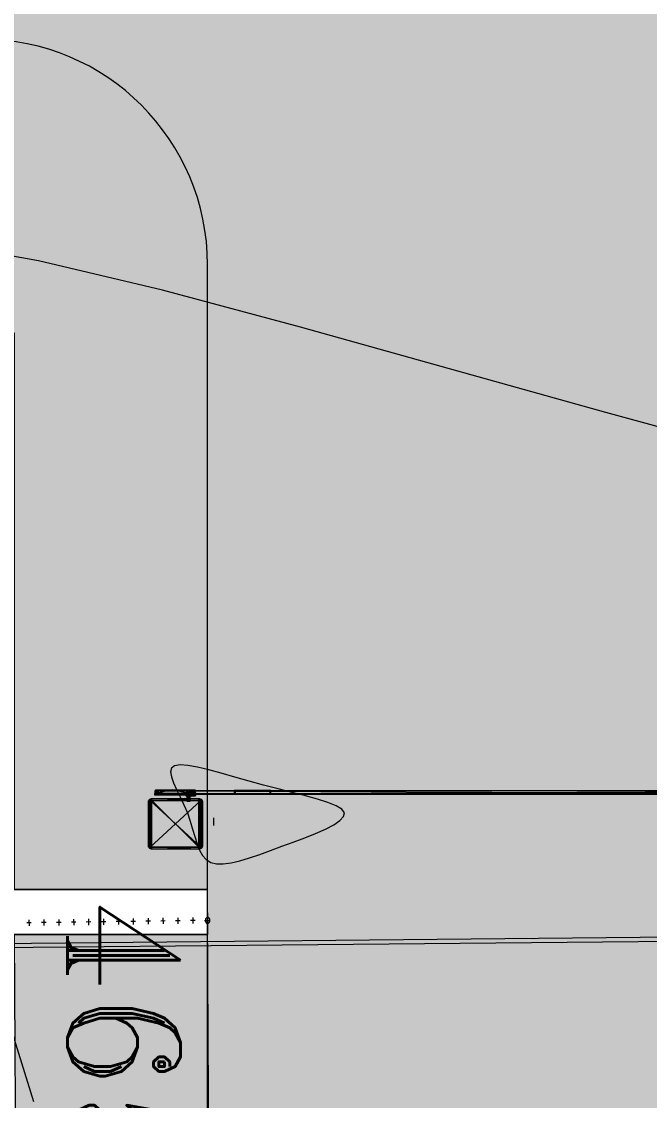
# Model space of a CAD drawing. Header units: millimetres. Extents: x 132836 to 1862386, y -330276 to -143438.
# Drawn here: x 414321 to 418491, y -272666 to -265493 of the extents above; entities that cross this region are included whole.
import ezdxf

# ---------------------------------------------------------------- set-up
doc = ezdxf.new("R2010")
doc.units = ezdxf.units.MM
doc.header["$MEASUREMENT"] = 0
doc.linetypes.add('Points tirets', pattern=[335.138881, 176.388884, -88.194442, 0, -70.555556])
doc.linetypes.add('Wipeout_Contour', pattern=[1000, 0, -1000])
for name, color, linetype in [('Divers - Dessin général', 7, 'Continuous'), ('Nouveau_0', 7, 'Continuous'), ('Nouveau_CN_01_00', 7, 'Continuous'), ('Nouveau_CN_02_00', 7, 'Continuous'), ('Nouveau_TopoAlt', 7, 'Continuous'), ('Nouveau_TopoJIS', 7, 'Continuous'), ('Sols_ Dalles', 7, 'Continuous'), ('TopoAlt', 7, 'Continuous')]:
    doc.layers.add(name, color=color, linetype=linetype)
doc.styles.add('STYLE_GENERE_5', font='romant.shx')

msp = doc.modelspace()

# ---------------------------------------------------------------- hatches: boundary and pattern name
at = {"linetype": 'Continuous', "lineweight": 0, "true_color": 0x6f6f6f}
h = msp.add_hatch(color=8, dxfattribs=at)
h.paths.add_polyline_path([(360547.961, -295062.571), (487920.34, -293826.868), (487920.34, -270902.734), (487462.568, -270902.734), (472913.119, -271040.575), (472913.119, -163437.635), (371855.719, -163437.635), (371855.719, -271040.575), (371882.482, -271040.57), (371882.665, -272000.514, -0.40942736), (367883.201, -275935.042), (360547.961, -275935.042)])
h.paths.add_polyline_path([(377135.103, -260639.953), (373845.103, -260639.953), (373845.103, -248364.953), (373845.103, -243089.974), (373845.103, -242189.974), (377135.103, -242189.974)], flags=0)
h.paths.add_polyline_path([(380202.952, -171995.57), (431505.799, -171995.57), (464309.564, -171995.57), (464309.564, -262465.571), (462925.553, -262565.571), (438593.575, -262550.571), (437925.553, -262550.571), (436549.587, -262550.571), (436549.587, -189810.571), (412055.061, -189810.571), (412055.061, -201780.57), (412055.061, -204495.57), (415454.069, -204495.57), (415454.069, -208495.57), (415454.069, -218295.57), (405655.061, -218295.57), (405655.061, -222495.57), (415474.561, -222495.57), (415474.561, -260810.571), (380202.952, -260810.571), (380202.952, -230015.57), (380202.952, -193810.571)], flags=0)
h.paths.add_polyline_path([(381436.562, -269433.913, -0.09031866), (381558.292, -268727.623, -0.20144873), (382612.158, -267592.74, -0.10421145), (383417.525, -267415.055), (384017.498, -267409.371, -0.10404461), (384824.873, -267571.244, -0.23825546), (385983.776, -268953.318, -0.05518862), (386036.355, -269390.334), (386038.45, -269611.438), (386050.565, -270890.267), (385792.102, -271892.761, -0.26794919), (384069.602, -272909.124), (383469.629, -272914.808, -0.19371746), (382078.771, -272370.185, -0.07056876), (381728.183, -271931.262, -0.1316525), (381450.772, -270933.845)], flags=0)
h.paths.add_polyline_path([(394027.271, -275599.002, -0.4157911), (392016.505, -273599.031), (392016.505, -273452.052), (392030.007, -267377.824, -0.3805567), (394016.505, -265609.826), (394094.233, -265609.826), (394094.233, -270609.826), (409094.233, -270609.826), (409094.233, -265609.826), (414055.71, -265609.826, -0.41421356), (415555.71, -267109.826), (415555.71, -273660.699, -0.34550161), (413836.804, -275433.432)], flags=0)
h.paths.add_polyline_path([(424209.612, -271504.083, -0.13447393), (423930.467, -270484.937), (423930.467, -268984.937, -0.41421356), (425930.467, -266984.937), (426530.467, -266984.937, -0.41421356), (428530.467, -268984.937), (428530.467, -270484.937, -0.12882035), (428273.55, -271465.581, -0.27093629), (426530.467, -272484.937), (425930.467, -272484.937, -0.26498)], flags=0)
h.paths.add_polyline_path([(436562.206, -273329.325), (436569.468, -267730.336, -0.09856151), (436800.237, -266943.721), (436817.2, -266951.545, -0.258849), (438654.998, -265605.827), (438652.661, -265587.294), (439337.088, -265587.294), (439337.088, -265687.294), (439337.088, -270687.294), (469237.088, -270687.294), (469237.088, -265687.294), (470907.523, -265687.294), (472885.813, -265687.294), (472885.813, -267687.294), (472885.813, -271062.255, 0.00134576), (472885.842, -271073.021), (472896.728, -273095.233, -0.41421356), (470907.523, -275105.97), (462184.053, -275105.97, -0.00518896), (462130.957, -275116.103), (454147.511, -275196.191), (438770.531, -275253.24, -0.38655333), (436572.608, -273475.385, -0.02518922)], flags=0)

# ---------------------------------------------------------------- linework, layer by layer
at = {"color": 9, "linetype": 'Continuous', "lineweight": 5}
msp.add_lwpolyline([(392016.505, -273452.052), (392016.505, -273599.031, 0.4157911), (394027.271, -275599.002), (413836.804, -275433.432, 0.34550161), (415555.71, -273660.699), (415555.71, -267109.826, 0.41421356), (414055.71, -265609.826), (409094.233, -265609.826), (409094.233, -270609.826), (394094.233, -270609.826), (394094.233, -265609.826), (394016.505, -265609.826, 0.3805567), (392030.007, -267377.824)], format="xyb", close=True, dxfattribs=at)
at = {"color": 7, "linetype": 'Continuous', "lineweight": 20, "flags": 128}
for points in [[(415207.381, -270630.21), (415212.889, -270606.21)], [(415207.381, -270630.21), (415207.381, -270606.21)], [(415207.381, -270606.21), (415212.889, -270606.21)], [(415211.005, -270601.41), (415321.297, -270601.41), (415431.589, -270601.41)], [(415431.589, -270625.41), (415321.297, -270601.41), (415211.005, -270625.41)], [(415211.005, -270601.41), (415211.005, -270625.41)], [(415212.889, -270606.21), (415250.713, -270606.21)], [(415212.889, -270606.21), (415250.713, -270630.21)], [(415212.889, -270630.21), (415212.889, -270606.21)], [(415212.889, -270606.21), (415733.349, -270606.21)], [(415212.889, -270606.21), (415212.889, -270630.21)], [(415740.301, -270608.61), (415213.837, -270608.61)], [(415213.837, -270608.61), (415740.301, -270610.603)], [(415213.837, -270608.61), (415213.837, -270627.81)], [(415250.713, -270606.21), (415250.713, -270630.21)], [(415431.589, -270601.41), (415452.397, -270601.41), (415473.193, -270601.41)], [(415431.589, -270601.41), (415471.309, -270606.21)], [(415433.485, -270606.21), (415431.589, -270601.41)], [(415431.589, -270601.41), (415431.589, -270625.41)], [(415431.589, -270625.41), (415433.485, -270606.21)], [(415433.485, -270606.21), (415471.309, -270606.21)], [(415433.485, -270606.21), (415433.485, -270630.21)], [(415452.397, -270601.41), (415471.309, -270606.21)], [(415471.309, -270606.21), (415473.193, -270601.41)], [(415471.309, -270606.21), (415473.193, -270625.41)], [(415471.309, -270630.21), (415471.309, -270606.21)], [(415473.193, -270625.41), (415473.193, -270601.41)], [(415977.046, -270606.21), (415733.349, -270606.21)], [(415733.349, -270606.21), (415943.499, -270606.21)], [(415733.349, -270606.21), (420283.152, -270606.21)], [(415733.349, -270627.746), (420283.152, -270606.21)], [(415733.349, -270608.494), (415977.046, -270609.648)], [(420284.097, -270608.61), (415740.301, -270608.61)], [(415740.301, -270610.603), (420284.097, -270627.81)], [(415765.305, -270608.61), (415971.809, -270608.61)], [(415522.381, -270679.878), (415522.561, -270682.614), (415522.561, -270971.406), (415522.381, -270974.142), (415521.769, -270977.226), (415520.749, -270980.202), (415519.369, -270983.022), (415517.617, -270985.638), (415515.541, -270988.002), (415513.189, -270990.078), (415510.573, -270991.818), (415507.753, -270993.21), (415504.777, -270994.218), (415501.693, -270994.83), (415498.945, -270995.01), (415186.165, -270995.01), (415183.417, -270994.83), (415180.333, -270994.218), (415177.357, -270993.21), (415174.549, -270991.818), (415171.933, -270990.078), (415169.569, -270988.002), (415167.493, -270985.638), (415165.753, -270983.022), (415164.361, -270980.202), (415163.353, -270977.226), (415162.741, -270974.142), (415162.561, -270971.406), (415162.561, -270682.614), (415162.741, -270679.878), (415163.353, -270676.794), (415164.361, -270673.818), (415165.753, -270670.998), (415167.493, -270668.382), (415169.569, -270666.018), (415171.933, -270663.954), (415174.549, -270662.202), (415177.357, -270660.81), (415180.333, -270659.802), (415183.417, -270659.19), (415186.165, -270659.01), (415498.945, -270659.01), (415501.693, -270659.19), (415504.777, -270659.802), (415507.753, -270660.81), (415510.573, -270662.202), (415513.189, -270663.954), (415515.541, -270666.018), (415517.617, -270668.382), (415519.369, -270670.998), (415520.749, -270673.818), (415521.769, -270676.794), (415522.381, -270679.878), (415522.561, -270971.406)], [(415162.561, -270971.406), (415162.741, -270679.878)], [(415162.741, -270974.142), (415163.353, -270676.794)], [(415162.741, -270974.142), (415162.741, -270679.878)], [(415163.353, -270977.226), (415164.361, -270673.818)], [(415163.353, -270977.226), (415163.353, -270676.794)], [(415164.361, -270980.202), (415165.753, -270670.998)], [(415164.361, -270980.202), (415164.361, -270673.818)], [(415167.493, -270985.638), (415165.753, -270670.998)], [(415165.753, -270983.022), (415165.753, -270670.998)], [(415167.493, -270985.638), (415169.569, -270666.018)], [(415167.493, -270985.638), (415167.493, -270668.382)], [(415171.933, -270990.078), (415169.569, -270666.018)], [(415169.569, -270988.002), (415169.569, -270666.018)], [(415174.549, -270991.818), (415171.933, -270663.954)], [(415171.933, -270990.078), (415171.933, -270663.954)], [(415174.549, -270662.202), (415174.561, -270683.01), (415174.561, -270971.01), (415174.657, -270972.582), (415174.969, -270974.118), (415175.473, -270975.606), (415176.169, -270977.01), (415177.033, -270978.318), (415178.077, -270979.494), (415179.253, -270980.526), (415180.561, -270981.402), (415181.965, -270982.098), (415183.453, -270982.602), (415184.989, -270982.914), (415186.561, -270983.01), (415498.561, -270983.01), (415500.121, -270982.914), (415501.669, -270982.602), (415503.145, -270982.098), (415504.561, -270981.402), (415505.857, -270980.526), (415507.045, -270979.494), (415508.077, -270978.318), (415508.953, -270977.01), (415509.649, -270975.606), (415510.153, -270974.118), (415510.453, -270972.582)], [(415174.657, -270681.45), (415174.549, -270662.202)], [(415510.561, -270671.01), (415174.561, -270983.01)], [(415174.561, -270671.01), (415174.561, -270983.01)], [(415510.561, -270671.01), (415174.561, -270671.01)], [(415174.561, -270671.01), (415174.561, -270983.01)], [(415510.561, -270671.01), (415174.561, -270671.01)], [(415510.561, -270671.01), (415174.561, -270671.01)], [(415510.561, -270983.01), (415174.561, -270671.01)], [(415174.561, -270983.01), (415174.561, -270671.01)], [(415509.649, -270678.414), (415508.953, -270677.01), (415508.077, -270675.702), (415507.045, -270674.526), (415505.857, -270673.494), (415504.561, -270672.618), (415503.145, -270671.922), (415501.669, -270671.418), (415500.121, -270671.118), (415498.561, -270671.01), (415186.561, -270671.01), (415184.989, -270671.118), (415183.453, -270671.418), (415181.965, -270671.922), (415180.561, -270672.618), (415179.253, -270673.494), (415178.077, -270674.526), (415177.033, -270675.702), (415176.169, -270677.01), (415175.473, -270678.414), (415174.969, -270679.902), (415174.657, -270681.45), (415174.561, -270683.01)], [(415174.561, -270971.01), (415174.561, -270683.01), (415174.657, -270681.45)], [(415174.657, -270681.45), (415177.357, -270660.81)], [(415174.657, -270972.582), (415174.969, -270679.902)], [(415174.657, -270972.582), (415174.657, -270681.45)], [(415174.969, -270679.902), (415177.357, -270660.81)], [(415174.969, -270974.118), (415175.473, -270678.414)], [(415174.969, -270974.118), (415174.969, -270679.902)], [(415175.473, -270678.414), (415177.357, -270660.81)], [(415175.473, -270975.606), (415176.169, -270677.01)], [(415175.473, -270975.606), (415175.473, -270678.414)], [(415176.169, -270677.01), (415177.357, -270660.81)], [(415176.169, -270977.01), (415177.033, -270675.702)], [(415176.169, -270977.01), (415176.169, -270677.01)], [(415177.033, -270675.702), (415177.357, -270660.81)], [(415177.033, -270978.318), (415178.077, -270674.526)], [(415177.033, -270978.318), (415177.033, -270675.702)], [(415178.077, -270674.526), (415177.357, -270660.81)], [(415178.077, -270674.526), (415180.333, -270659.802)], [(415178.077, -270979.494), (415179.253, -270673.494)], [(415178.077, -270979.494), (415178.077, -270674.526)], [(415179.253, -270673.494), (415180.333, -270659.802)], [(415179.253, -270980.526), (415180.561, -270672.618)], [(415179.253, -270980.526), (415179.253, -270673.494)], [(415180.561, -270672.618), (415180.333, -270659.802)], [(415180.561, -270672.618), (415183.417, -270659.19)], [(415180.561, -270981.402), (415181.965, -270671.922)], [(415180.561, -270981.402), (415180.561, -270672.618)], [(415181.965, -270671.922), (415183.417, -270659.19)], [(415181.965, -270982.098), (415183.453, -270671.418)], [(415181.965, -270982.098), (415181.965, -270671.922)], [(415183.453, -270671.418), (415183.417, -270659.19)], [(415183.453, -270671.418), (415186.165, -270659.01)], [(415183.453, -270982.602), (415184.989, -270671.118)], [(415183.453, -270982.602), (415183.453, -270671.418)], [(415184.989, -270671.118), (415186.165, -270659.01)], [(415184.989, -270982.914), (415186.561, -270671.01)], [(415184.989, -270982.914), (415184.989, -270671.118)], [(415186.561, -270671.01), (415186.165, -270659.01)], [(415186.561, -270671.01), (415498.945, -270659.01)], [(415498.561, -270983.01), (415186.561, -270671.01)], [(415186.561, -270983.01), (415186.561, -270671.01)], [(415203.433, -270625.41), (415203.433, -270630.21), (415203.433, -270635.01)], [(415203.433, -270630.21), (415424.029, -270625.41)], [(415424.029, -270625.41), (415203.433, -270625.41)], [(415424.029, -270630.21), (415203.433, -270630.21)], [(415203.433, -270635.01), (415424.029, -270630.21)], [(415203.433, -270635.01), (415424.029, -270635.01)], [(415207.381, -270630.21), (415212.889, -270630.21)], [(415212.889, -270630.21), (415733.349, -270627.746)], [(415250.713, -270630.21), (415212.889, -270630.21)], [(415212.889, -270630.21), (415733.349, -270630.21)], [(415740.301, -270627.81), (415213.837, -270627.81)], [(415444.561, -270618.21), (415414.561, -270618.21)], [(415414.561, -270642.21), (415444.561, -270618.21)], [(415414.561, -270642.21), (415414.561, -270618.21)], [(415444.561, -270642.21), (415414.561, -270642.21)], [(415419.937, -270630.21), (415419.925, -270630.33)], [(415439.125, -270630.294), (415438.825, -270632.766), (415437.901, -270635.082), (415436.401, -270637.074), (415434.421, -270638.61), (415432.129, -270639.594), (415429.645, -270639.954), (415427.161, -270639.666), (415424.833, -270638.742), (415422.817, -270637.242), (415421.269, -270635.286), (415420.285, -270633.006), (415419.925, -270630.534)], [(415419.925, -270678.21), (415419.925, -270654.21), (415419.925, -270651.09), (415419.925, -270648.03), (415419.925, -270645.078), (415419.925, -270642.27), (415419.925, -270639.678), (415419.925, -270637.326), (415419.925, -270635.262), (415419.925, -270633.534), (415419.925, -270632.154), (415419.925, -270631.146), (415419.925, -270630.534), (415419.925, -270630.33)], [(415419.925, -270630.33), (415420.285, -270632.814)], [(415419.925, -270630.534), (415420.285, -270632.814)], [(415439.125, -270630.906), (415438.825, -270633.318), (415437.901, -270635.574), (415436.401, -270637.518), (415434.421, -270639.018), (415432.129, -270639.978), (415429.645, -270640.326), (415427.161, -270640.038), (415424.833, -270639.138), (415422.817, -270637.686), (415421.269, -270635.778), (415420.285, -270633.546), (415419.925, -270631.146)], [(415419.925, -270631.146), (415420.285, -270633.006), (415421.269, -270635.118)], [(415439.125, -270631.926), (415438.825, -270634.23), (415437.901, -270636.378), (415436.401, -270638.238), (415434.421, -270639.678), (415432.129, -270640.59), (415429.645, -270640.926), (415427.161, -270640.65), (415424.833, -270639.786), (415422.817, -270638.406), (415421.269, -270636.582), (415420.285, -270634.446), (415419.925, -270632.154)], [(415419.925, -270632.154), (415420.285, -270633.546), (415421.269, -270635.286), (415422.817, -270637.086)], [(415420.285, -270632.814), (415420.285, -270633.006), (415420.285, -270633.546), (415420.285, -270634.446), (415420.285, -270635.682), (415420.285, -270637.242), (415420.285, -270639.09), (415420.285, -270641.19), (415420.285, -270643.518), (415420.285, -270646.026), (415420.285, -270648.678), (415420.285, -270651.414), (415420.285, -270654.294), (415419.925, -270678.21)], [(415439.125, -270633.318), (415438.825, -270635.478), (415437.901, -270637.494), (415436.401, -270639.246), (415434.421, -270640.59), (415432.129, -270641.442), (415429.645, -270641.754), (415427.161, -270641.502), (415424.833, -270640.698), (415422.817, -270639.39), (415421.269, -270637.686), (415420.285, -270635.682), (415419.925, -270633.534)], [(415419.925, -270633.534), (415420.285, -270634.446), (415421.269, -270635.778), (415422.817, -270637.242)], [(415439.125, -270635.07), (415438.825, -270637.05), (415437.901, -270638.898), (415436.401, -270640.494), (415434.421, -270641.73), (415432.129, -270642.522), (415429.645, -270642.798), (415427.161, -270642.57), (415424.833, -270641.826), (415422.817, -270640.638), (415421.269, -270639.066), (415420.285, -270637.242), (415419.925, -270635.262)], [(415419.925, -270635.262), (415420.285, -270635.682), (415421.269, -270636.582), (415422.817, -270637.686)], [(415439.125, -270637.158), (415438.825, -270638.922), (415437.901, -270640.566), (415436.401, -270641.994), (415434.421, -270643.086), (415432.129, -270643.794), (415429.645, -270644.046), (415427.161, -270643.83), (415424.833, -270643.17), (415422.817, -270642.114), (415421.269, -270640.722), (415420.285, -270639.09), (415419.925, -270637.326)], [(415419.925, -270637.326), (415420.285, -270637.242), (415421.269, -270637.686), (415422.817, -270638.406)], [(415436.401, -270638.238), (415434.421, -270640.59), (415432.129, -270642.522), (415429.645, -270644.046), (415427.161, -270645.282), (415424.833, -270646.41), (415422.817, -270647.658), (415421.269, -270649.266), (415420.285, -270651.414), (415419.925, -270654.21)], [(415419.925, -270639.678), (415420.285, -270639.09), (415421.269, -270639.066), (415422.817, -270639.39)], [(415439.125, -270639.522), (415438.825, -270641.046), (415437.901, -270642.462), (415436.401, -270643.686), (415434.421, -270644.634), (415432.129, -270645.234), (415429.645, -270645.462), (415427.161, -270645.282), (415424.833, -270644.706), (415422.817, -270643.794), (415421.269, -270642.594), (415420.285, -270641.19), (415419.925, -270639.678)], [(415419.925, -270642.27), (415420.285, -270641.19), (415421.269, -270640.722), (415422.817, -270640.638)], [(415419.925, -270645.078), (415420.285, -270643.518), (415421.269, -270642.594), (415422.817, -270642.114)], [(415439.125, -270642.15), (415438.825, -270643.398), (415437.901, -270644.562), (415436.401, -270645.57), (415434.421, -270646.35), (415432.129, -270646.842), (415429.645, -270647.022), (415427.161, -270646.878), (415424.833, -270646.41), (415422.817, -270645.654), (415421.269, -270644.67), (415420.285, -270643.518), (415419.925, -270642.27)], [(415419.925, -270648.03), (415420.285, -270646.026), (415421.269, -270644.67), (415422.817, -270643.794), (415424.833, -270643.17)], [(415419.925, -270651.09), (415420.285, -270648.678), (415421.269, -270646.914), (415422.817, -270645.654), (415424.833, -270644.706), (415427.161, -270643.83)], [(415439.125, -270644.982), (415438.825, -270645.93), (415437.901, -270646.83), (415436.401, -270647.598), (415434.421, -270648.186), (415432.129, -270648.57), (415429.645, -270648.702), (415427.161, -270648.594), (415424.833, -270648.234), (415422.817, -270647.658), (415421.269, -270646.914), (415420.285, -270646.026), (415419.925, -270645.078)], [(415439.125, -270647.97), (415438.825, -270648.618), (415437.901, -270649.218), (415436.401, -270649.734), (415434.421, -270650.142), (415432.129, -270650.394), (415429.645, -270650.49), (415427.161, -270650.418), (415424.833, -270650.166), (415422.817, -270649.782), (415421.269, -270649.266), (415420.285, -270648.678), (415419.925, -270648.03)], [(415439.125, -270651.066), (415438.825, -270651.39), (415437.901, -270651.69), (415436.401, -270651.954), (415434.421, -270652.158), (415432.129, -270652.29), (415429.645, -270652.338), (415427.161, -270652.29), (415424.833, -270652.17), (415422.817, -270651.978), (415421.269, -270651.726), (415420.285, -270651.414), (415419.925, -270651.09)], [(415439.125, -270654.21), (415438.825, -270654.294), (415437.901, -270654.366), (415436.401, -270654.426), (415434.421, -270654.486), (415432.129, -270654.51), (415429.645, -270654.522), (415427.161, -270654.51), (415424.833, -270654.486), (415422.817, -270654.438), (415421.269, -270654.366), (415420.285, -270654.294), (415419.925, -270654.21)], [(415439.125, -270678.21), (415438.825, -270678.21), (415437.901, -270678.21), (415436.401, -270678.21), (415434.421, -270678.21), (415432.129, -270678.21), (415429.645, -270678.21), (415427.161, -270678.21), (415424.833, -270678.21), (415422.817, -270678.21), (415421.269, -270678.21), (415420.285, -270678.21), (415419.925, -270678.21)], [(415439.125, -270678.21), (415438.825, -270678.21), (415437.901, -270678.21), (415436.401, -270678.21), (415434.421, -270678.21), (415432.129, -270678.21), (415429.645, -270678.21), (415427.161, -270678.21), (415424.833, -270678.21), (415422.817, -270678.21), (415421.269, -270678.21), (415420.285, -270678.21), (415419.925, -270678.21)], [(415419.937, -270630.413), (415420.213, -270628.062), (415421.149, -270625.758), (415422.649, -270623.754), (415424.617, -270622.218), (415426.921, -270621.234), (415429.393, -270620.874), (415431.889, -270621.174), (415434.217, -270622.098), (415436.221, -270623.586), (415437.769, -270625.542), (415438.765, -270627.834), (415439.112, -270630.202)], [(415422.649, -270625.83), (415421.149, -270626.49), (415420.213, -270628.062), (415419.937, -270630.21)], [(415422.649, -270627.606), (415421.149, -270627.69), (415420.213, -270628.734), (415419.937, -270630.413)], [(415420.213, -270627.846), (415419.937, -270630.21)], [(415419.937, -270630.21), (415419.937, -270630.413)], [(415419.937, -270630.21), (415420.285, -270632.814)], [(415419.977, -270630.691), (415420.213, -270628.734), (415421.149, -270626.49), (415422.649, -270624.546), (415424.617, -270623.046), (415426.921, -270622.086), (415429.393, -270621.738), (415431.889, -270622.026), (415434.217, -270622.926), (415436.221, -270624.378), (415437.769, -270626.286), (415438.765, -270628.506), (415439.07, -270630.542)], [(415419.992, -270630.792), (415420.213, -270629.85), (415421.149, -270629.358), (415422.649, -270629.838), (415424.617, -270631.398), (415426.921, -270633.966), (415429.393, -270637.398), (415430.776, -270639.646)], [(415420.046, -270631.168), (415420.213, -270629.85), (415421.149, -270627.69), (415422.649, -270625.83), (415424.617, -270624.402), (415426.921, -270623.478), (415429.393, -270623.154), (415431.889, -270623.418), (415434.217, -270624.282), (415436.221, -270625.674), (415437.769, -270627.498), (415438.765, -270629.634), (415439, -270631.128)], [(415420.112, -270631.617), (415420.213, -270631.374), (415421.149, -270631.434), (415422.649, -270632.49), (415424.617, -270634.566), (415426.921, -270637.578), (415428.277, -270639.645)], [(415420.147, -270631.863), (415420.213, -270631.374), (415421.149, -270629.358), (415422.649, -270627.606), (415424.617, -270626.262), (415426.921, -270625.41), (415429.393, -270625.098), (415431.889, -270625.35), (415434.217, -270626.154), (415436.221, -270627.462), (415437.769, -270629.166), (415438.765, -270631.17), (415438.898, -270631.966)], [(415422.649, -270624.546), (415421.149, -270625.758), (415420.213, -270627.846)], [(415421.149, -270625.518), (415420.213, -270627.846)], [(415420.213, -270627.846), (415420.213, -270628.062), (415420.213, -270628.734), (415420.213, -270629.85), (415420.213, -270631.374), (415420.213, -270632.317)], [(415420.213, -270627.846), (415420.285, -270632.814)], [(415421.149, -270625.518), (415420.285, -270632.814)], [(415420.285, -270632.814), (415421.269, -270635.118)], [(415421.269, -270635.118), (415421.269, -270635.286), (415421.269, -270635.778), (415421.269, -270636.582), (415421.269, -270637.686), (415421.269, -270639.066), (415421.269, -270640.722), (415421.269, -270642.594), (415421.269, -270644.67), (415421.269, -270646.914), (415421.269, -270649.266), (415421.269, -270651.726), (415421.269, -270654.366), (415420.285, -270678.21)], [(415436.401, -270639.246), (415434.421, -270641.73), (415432.129, -270643.794), (415429.645, -270645.462), (415427.161, -270646.878), (415424.833, -270648.234), (415422.817, -270649.782), (415421.269, -270651.726), (415420.285, -270654.294)], [(415420.285, -270654.294), (415420.285, -270678.21)], [(415420.363, -270632.996), (415421.149, -270631.434), (415422.649, -270629.838), (415424.617, -270628.614), (415426.921, -270627.822), (415429.393, -270627.534), (415431.889, -270627.774), (415434.217, -270628.518), (415436.221, -270629.706), (415437.769, -270631.266), (415438.679, -270632.943)], [(415420.6, -270633.552), (415421.149, -270633.918), (415422.649, -270635.514), (415424.617, -270638.082), (415425.005, -270638.654)], [(415420.925, -270634.312), (415421.149, -270633.918), (415422.649, -270632.49), (415424.617, -270631.398), (415426.921, -270630.69), (415429.393, -270630.438), (415431.889, -270630.642), (415434.217, -270631.302), (415436.221, -270632.37), (415437.769, -270633.762), (415438.123, -270634.342)], [(415422.649, -270623.514), (415421.149, -270625.518)], [(415422.649, -270623.754), (415421.149, -270625.518)], [(415421.149, -270625.518), (415421.149, -270625.758), (415421.149, -270626.49), (415421.149, -270627.69), (415421.149, -270629.358), (415421.149, -270631.434), (415421.149, -270633.918), (415421.149, -270634.837)], [(415421.149, -270625.518), (415421.269, -270635.118)], [(415422.649, -270623.514), (415421.269, -270635.118)], [(415421.269, -270635.118), (415422.817, -270637.086)], [(415421.269, -270654.366), (415422.817, -270651.978), (415424.833, -270650.166), (415427.161, -270648.594), (415429.645, -270647.022), (415432.129, -270645.234), (415434.421, -270643.086)], [(415421.269, -270654.366), (415421.269, -270678.21)], [(415421.269, -270678.21), (415422.817, -270654.438)], [(415421.998, -270636.045), (415422.649, -270635.514), (415424.617, -270634.566), (415426.921, -270633.966), (415429.393, -270633.75), (415431.889, -270633.93), (415434.217, -270634.494), (415436.221, -270635.406), (415437.045, -270636.045)], [(415422.649, -270625.83), (415424.617, -270623.046), (415426.921, -270621.234), (415429.393, -270620.61)], [(415422.649, -270627.606), (415424.617, -270624.402), (415426.921, -270622.086), (415429.393, -270620.874)], [(415422.649, -270624.546), (415424.617, -270622.218), (415426.921, -270620.97)], [(415422.649, -270629.838), (415424.617, -270626.262), (415426.921, -270623.478), (415429.393, -270621.738)], [(415422.649, -270623.754), (415424.617, -270621.954)], [(415422.649, -270623.514), (415424.617, -270621.954)], [(415422.649, -270623.514), (415422.649, -270623.754), (415422.649, -270624.546), (415422.649, -270625.83), (415422.649, -270627.606), (415422.649, -270629.838), (415422.649, -270632.49), (415422.649, -270635.514), (415422.649, -270636.872)], [(415422.649, -270623.514), (415422.817, -270637.086)], [(415424.617, -270621.954), (415422.817, -270637.086)], [(415429.645, -270640.926), (415427.161, -270640.038), (415424.833, -270638.742), (415422.817, -270637.086)], [(415422.817, -270637.086), (415422.817, -270637.242), (415422.817, -270637.686), (415422.817, -270638.406), (415422.817, -270639.39), (415422.817, -270640.638), (415422.817, -270642.114), (415422.817, -270643.794), (415422.817, -270645.654), (415422.817, -270647.658), (415422.817, -270649.782), (415422.817, -270651.978), (415422.817, -270654.438), (415422.817, -270678.21)], [(415424.833, -270638.586), (415422.817, -270637.086)], [(415429.645, -270641.754), (415427.161, -270640.65), (415424.833, -270639.138), (415422.817, -270637.242)], [(415429.645, -270642.798), (415427.161, -270641.502), (415424.833, -270639.786), (415422.817, -270637.686)], [(415429.645, -270644.046), (415427.161, -270642.57), (415424.833, -270640.698), (415422.817, -270638.406)], [(415427.161, -270643.83), (415424.833, -270641.826), (415422.817, -270639.39)], [(415424.833, -270643.17), (415422.817, -270640.638)], [(415422.817, -270654.438), (415424.833, -270652.17), (415427.161, -270650.418), (415429.645, -270648.702), (415432.129, -270646.842), (415434.421, -270644.634)], [(415422.817, -270678.21), (415424.833, -270654.486)], [(415424.029, -270625.41), (415433.485, -270630.21)], [(415431.589, -270625.41), (415424.029, -270625.41)], [(415424.029, -270625.41), (415424.029, -270630.21), (415424.029, -270635.01)], [(415424.029, -270630.21), (415433.485, -270630.21), (415471.309, -270630.21), (415480.753, -270630.21)], [(415424.029, -270630.21), (415480.753, -270635.01)], [(415424.029, -270635.01), (415480.753, -270635.01)], [(415424.314, -270638.2), (415424.617, -270638.082), (415426.921, -270637.578), (415429.393, -270637.398), (415431.889, -270637.554), (415434.217, -270638.01), (415434.746, -270638.21)], [(415424.617, -270621.954), (415424.617, -270622.218), (415424.617, -270623.046), (415424.617, -270624.402), (415424.617, -270626.262), (415424.617, -270628.614), (415424.617, -270631.398), (415424.617, -270634.566), (415424.617, -270638.082), (415424.617, -270638.425)], [(415424.617, -270621.954), (415424.833, -270638.586)], [(415424.617, -270628.614), (415426.921, -270625.41), (415429.393, -270623.154)], [(415424.617, -270631.398), (415426.921, -270627.822), (415429.393, -270625.098)], [(415426.921, -270620.97), (415424.833, -270638.586)], [(415429.645, -270640.326), (415427.161, -270639.666), (415424.833, -270638.586)], [(415424.833, -270638.586), (415424.833, -270638.742), (415424.833, -270639.138), (415424.833, -270639.786), (415424.833, -270640.698), (415424.833, -270641.826), (415424.833, -270643.17), (415424.833, -270644.706), (415424.833, -270646.41), (415424.833, -270648.234), (415424.833, -270650.166), (415424.833, -270652.17), (415424.833, -270654.486), (415424.833, -270678.21)], [(415427.161, -270639.51), (415424.833, -270638.586)], [(415424.833, -270654.486), (415427.161, -270652.29), (415429.645, -270650.49), (415432.129, -270648.57), (415434.421, -270646.35), (415436.401, -270643.686)], [(415424.833, -270678.21), (415427.161, -270654.51)], [(415426.921, -270620.97), (415426.921, -270621.234), (415426.921, -270622.086), (415426.921, -270623.478), (415426.921, -270625.41), (415426.921, -270627.822), (415426.921, -270630.69), (415426.921, -270633.966), (415426.921, -270637.578), (415426.921, -270639.415)], [(415426.921, -270620.97), (415427.161, -270639.51)], [(415426.921, -270630.69), (415429.393, -270627.534)], [(415426.921, -270630.69), (415429.393, -270633.75), (415431.889, -270637.554), (415432.774, -270639.173)], [(415429.393, -270620.61), (415427.161, -270639.51)], [(415429.645, -270639.954), (415427.161, -270639.51)], [(415427.161, -270678.21), (415427.161, -270654.51), (415427.161, -270652.29), (415427.161, -270650.418), (415427.161, -270648.594), (415427.161, -270646.878), (415427.161, -270645.282), (415427.161, -270643.83), (415427.161, -270642.57), (415427.161, -270641.502), (415427.161, -270640.65), (415427.161, -270640.038), (415427.161, -270639.666), (415427.161, -270639.51)], [(415429.645, -270639.81), (415427.161, -270639.51)], [(415427.161, -270654.51), (415429.645, -270652.338), (415432.129, -270650.394), (415434.421, -270648.186), (415436.401, -270645.57)], [(415427.161, -270678.21), (415429.645, -270654.522)], [(415429.393, -270620.61), (415431.889, -270620.91), (415431.889, -270621.174), (415431.889, -270622.026), (415431.889, -270623.418), (415431.889, -270625.35), (415431.889, -270627.774), (415431.889, -270630.642), (415431.889, -270633.93), (415431.889, -270637.554), (415431.889, -270639.485)], [(415429.393, -270620.61), (415431.889, -270621.174), (415434.217, -270622.926), (415436.221, -270625.674)], [(415429.393, -270620.61), (415429.393, -270620.874), (415429.393, -270621.738), (415429.393, -270623.154), (415429.393, -270625.098), (415429.393, -270627.534), (415429.393, -270630.438), (415429.393, -270633.75), (415429.393, -270637.398), (415429.393, -270639.779)], [(415429.393, -270620.61), (415429.645, -270639.81)], [(415429.393, -270620.874), (415431.889, -270622.026), (415434.217, -270624.282), (415436.221, -270627.462)], [(415429.393, -270621.738), (415431.889, -270623.418), (415434.217, -270626.154), (415436.221, -270629.706)], [(415429.393, -270623.154), (415431.889, -270625.35), (415434.217, -270628.518), (415436.221, -270632.37)], [(415429.393, -270625.098), (415431.889, -270627.774), (415434.217, -270631.302), (415436.221, -270635.406)], [(415429.393, -270627.534), (415431.889, -270630.642), (415434.217, -270634.494), (415435.633, -270637.511)], [(415429.393, -270630.438), (415431.889, -270633.93), (415434.217, -270638.01), (415434.424, -270638.463)], [(415429.525, -270651.078), (415429.525, -270654.21)], [(415431.889, -270620.91), (415429.645, -270639.81)], [(415436.401, -270636.906), (415434.421, -270638.61), (415432.129, -270639.978), (415429.645, -270640.926)], [(415436.401, -270637.074), (415434.421, -270639.018), (415432.129, -270640.59), (415429.645, -270641.754)], [(415436.401, -270637.518), (415434.421, -270639.678), (415432.129, -270641.442), (415429.645, -270642.798)], [(415434.421, -270638.466), (415432.129, -270639.594), (415429.645, -270640.326)], [(415429.645, -270678.21), (415429.645, -270654.522), (415429.645, -270652.338), (415429.645, -270650.49), (415429.645, -270648.702), (415429.645, -270647.022), (415429.645, -270645.462), (415429.645, -270644.046), (415429.645, -270642.798), (415429.645, -270641.754), (415429.645, -270640.926), (415429.645, -270640.326), (415429.645, -270639.954), (415429.645, -270639.81), (415432.129, -270639.45)], [(415432.129, -270639.45), (415429.645, -270639.954)], [(415432.129, -270639.45), (415429.645, -270639.81)], [(415429.645, -270654.522), (415432.129, -270652.29), (415434.421, -270650.142), (415436.401, -270647.598)], [(415429.645, -270678.21), (415432.129, -270654.51)], [(415431.589, -270625.41), (415433.485, -270630.21)], [(415431.889, -270620.91), (415434.217, -270622.098), (415436.221, -270624.378)], [(415431.889, -270620.91), (415434.217, -270621.834)], [(415431.889, -270620.91), (415432.129, -270639.45)], [(415434.217, -270621.834), (415432.129, -270639.45)], [(415432.129, -270678.21), (415432.129, -270654.51), (415432.129, -270652.29), (415432.129, -270650.394), (415432.129, -270648.57), (415432.129, -270646.842), (415432.129, -270645.234), (415432.129, -270643.794), (415432.129, -270642.522), (415432.129, -270641.442), (415432.129, -270640.59), (415432.129, -270639.978), (415432.129, -270639.594), (415432.129, -270639.45), (415434.421, -270638.466)], [(415434.421, -270638.466), (415432.129, -270639.45)], [(415432.129, -270654.51), (415434.421, -270652.158), (415436.401, -270649.734)], [(415432.129, -270678.21), (415434.421, -270654.486)], [(415433.485, -270626.095), (415471.309, -270630.21)], [(415434.217, -270638.553), (415434.217, -270638.01), (415434.217, -270634.494), (415434.217, -270631.302), (415434.217, -270628.518), (415434.217, -270626.154), (415434.217, -270624.282), (415434.217, -270622.926), (415434.217, -270622.098), (415434.217, -270621.834)], [(415434.217, -270621.834), (415436.221, -270623.586)], [(415434.217, -270621.834), (415434.421, -270638.466)], [(415436.221, -270623.334), (415434.421, -270638.466)], [(415434.421, -270678.21), (415434.421, -270654.486), (415434.421, -270652.158), (415434.421, -270650.142), (415434.421, -270648.186), (415434.421, -270646.35), (415434.421, -270644.634), (415434.421, -270643.086), (415434.421, -270641.73), (415434.421, -270640.59), (415434.421, -270639.678), (415434.421, -270639.018), (415434.421, -270638.61), (415434.421, -270638.466)], [(415434.421, -270641.73), (415436.401, -270641.994), (415437.901, -270642.462), (415438.825, -270643.398), (415439.125, -270644.982)], [(415434.421, -270643.086), (415436.401, -270643.686), (415437.901, -270644.562), (415438.825, -270645.93), (415439.125, -270647.97)], [(415434.421, -270654.486), (415436.401, -270651.954)], [(415434.421, -270678.21), (415436.401, -270654.426)], [(415436.221, -270637.048), (415436.221, -270635.406), (415436.221, -270632.37), (415436.221, -270629.706), (415436.221, -270627.462), (415436.221, -270625.674), (415436.221, -270624.378), (415436.221, -270623.586), (415436.221, -270623.334)], [(415436.221, -270623.334), (415437.769, -270625.302)], [(415436.221, -270623.334), (415436.401, -270636.906)], [(415437.769, -270625.302), (415436.221, -270623.586)], [(415438.765, -270627.606), (415437.769, -270625.542), (415436.221, -270624.378)], [(415439.125, -270630.09), (415438.765, -270627.834), (415437.769, -270626.286), (415436.221, -270625.674)], [(415439.11, -270630.217), (415438.765, -270628.506), (415437.769, -270627.498), (415436.221, -270627.462)], [(415439.056, -270630.662), (415438.765, -270629.634), (415437.769, -270629.166), (415436.221, -270629.706)], [(415438.948, -270631.554), (415438.765, -270631.17), (415437.769, -270631.266), (415436.221, -270632.37)], [(415438.562, -270633.236), (415437.769, -270633.762), (415436.221, -270635.406)], [(415437.769, -270625.302), (415436.401, -270636.906)], [(415436.401, -270636.906), (415437.901, -270635.082), (415438.825, -270633.318), (415439.125, -270631.926)], [(415436.401, -270637.074), (415437.901, -270635.574), (415438.825, -270634.23), (415439.125, -270633.318)], [(415437.901, -270634.902), (415436.401, -270636.906)], [(415436.401, -270637.518), (415437.901, -270636.378), (415438.825, -270635.478), (415439.125, -270635.07)], [(415436.401, -270678.21), (415436.401, -270654.426), (415436.401, -270651.954), (415436.401, -270649.734), (415436.401, -270647.598), (415436.401, -270645.57), (415436.401, -270643.686), (415436.401, -270641.994), (415436.401, -270640.494), (415436.401, -270639.246), (415436.401, -270638.238), (415436.401, -270637.518), (415436.401, -270637.074), (415436.401, -270636.906)], [(415436.401, -270638.238), (415437.901, -270637.494), (415438.825, -270637.05), (415439.125, -270637.158)], [(415436.401, -270639.246), (415437.901, -270638.898), (415438.825, -270638.922), (415439.125, -270639.522)], [(415436.401, -270640.494), (415437.901, -270640.566), (415438.825, -270641.046), (415439.125, -270642.15)], [(415436.401, -270645.57), (415437.901, -270646.83), (415438.825, -270648.618), (415439.125, -270651.066)], [(415436.401, -270647.598), (415437.901, -270649.218), (415438.825, -270651.39), (415439.125, -270654.21)], [(415436.401, -270649.734), (415437.901, -270651.69), (415438.825, -270654.294)], [(415436.401, -270651.954), (415437.901, -270654.366)], [(415436.401, -270654.426), (415437.901, -270678.21)], [(415437.769, -270635.078), (415437.769, -270633.762), (415437.769, -270631.266), (415437.769, -270629.166), (415437.769, -270627.498), (415437.769, -270626.286), (415437.769, -270625.542), (415437.769, -270625.302)], [(415437.769, -270625.302), (415438.765, -270627.606)], [(415437.769, -270625.302), (415437.901, -270634.902)], [(415438.765, -270627.606), (415437.901, -270634.902)], [(415437.901, -270634.902), (415438.825, -270632.766), (415439.125, -270630.906)], [(415438.825, -270632.574), (415437.901, -270634.902)], [(415438.825, -270678.21), (415437.901, -270654.366), (415437.901, -270651.69), (415437.901, -270649.218), (415437.901, -270646.83), (415437.901, -270644.562), (415437.901, -270642.462), (415437.901, -270640.566), (415437.901, -270638.898), (415437.901, -270637.494), (415437.901, -270636.378), (415437.901, -270635.574), (415437.901, -270635.082), (415437.901, -270634.902)], [(415437.901, -270678.21), (415437.901, -270654.366)], [(415438.765, -270632.725), (415438.765, -270631.17), (415438.765, -270629.634), (415438.765, -270628.506), (415438.765, -270627.834), (415438.765, -270627.606)], [(415438.765, -270627.606), (415438.825, -270632.574)], [(415438.765, -270627.606), (415439.125, -270630.09)], [(415439.125, -270630.09), (415438.825, -270632.574)], [(415438.825, -270632.574), (415439.125, -270630.294)], [(415439.125, -270678.21), (415438.825, -270654.294), (415438.825, -270651.39), (415438.825, -270648.618), (415438.825, -270645.93), (415438.825, -270643.398), (415438.825, -270641.046), (415438.825, -270638.922), (415438.825, -270637.05), (415438.825, -270635.478), (415438.825, -270634.23), (415438.825, -270633.318), (415438.825, -270632.766), (415438.825, -270632.574)], [(415438.825, -270678.21), (415438.825, -270654.294)], [(415439.125, -270678.21), (415439.125, -270654.21), (415439.125, -270651.066), (415439.125, -270647.97), (415439.125, -270644.982), (415439.125, -270642.15), (415439.125, -270639.522), (415439.125, -270637.158), (415439.125, -270635.07), (415439.125, -270633.318), (415439.125, -270631.926), (415439.125, -270630.906), (415439.125, -270630.294), (415439.125, -270630.09)], [(415465.477, -270618.21), (415444.561, -270618.21)], [(415465.477, -270618.21), (415444.561, -270618.21)], [(415444.561, -270618.21), (415465.477, -270642.21)], [(415444.561, -270642.21), (415444.561, -270618.21)], [(415444.561, -270642.21), (415474.561, -270618.21)], [(415444.561, -270618.21), (415474.561, -270618.21)], [(415444.561, -270642.21), (415444.561, -270618.21)], [(415465.477, -270642.21), (415444.561, -270642.21)], [(415474.561, -270642.21), (415444.561, -270642.21)], [(415465.477, -270642.21), (415465.477, -270618.21)], [(415471.309, -270630.21), (415473.193, -270625.41)], [(415471.309, -270630.21), (415480.753, -270635.01)], [(415480.753, -270625.41), (415473.193, -270625.41)], [(415473.193, -270625.41), (415480.753, -270630.21)], [(415474.561, -270618.21), (415474.561, -270642.21)], [(415480.753, -270635.01), (415480.753, -270630.21), (415480.753, -270625.41)], [(415498.561, -270671.01), (415498.945, -270659.01)], [(415498.561, -270983.01), (415498.561, -270671.01)], [(415498.561, -270983.01), (415500.121, -270671.118)], [(415500.121, -270671.118), (415498.945, -270659.01)], [(415500.121, -270671.118), (415501.693, -270659.19)], [(415500.121, -270982.914), (415500.121, -270671.118)], [(415500.121, -270982.914), (415501.669, -270671.418)], [(415501.669, -270671.418), (415501.693, -270659.19)], [(415501.669, -270982.602), (415501.669, -270671.418)], [(415501.669, -270982.602), (415503.145, -270671.922)], [(415503.145, -270671.922), (415501.693, -270659.19)], [(415503.145, -270671.922), (415504.777, -270659.802)], [(415503.145, -270982.098), (415503.145, -270671.922)], [(415503.145, -270982.098), (415504.561, -270672.618)], [(415504.561, -270672.618), (415504.777, -270659.802)], [(415504.561, -270981.402), (415504.561, -270672.618)], [(415504.561, -270981.402), (415505.857, -270673.494)], [(415505.857, -270673.494), (415504.777, -270659.802)], [(415505.857, -270673.494), (415507.753, -270660.81)], [(415505.857, -270980.526), (415505.857, -270673.494)], [(415505.857, -270980.526), (415507.045, -270674.526)], [(415507.045, -270674.526), (415507.753, -270660.81)], [(415507.045, -270979.494), (415507.045, -270674.526)], [(415507.045, -270979.494), (415508.077, -270675.702)], [(415508.077, -270675.702), (415507.753, -270660.81)], [(415508.077, -270675.702), (415510.573, -270662.202)], [(415508.077, -270978.318), (415508.077, -270675.702)], [(415508.077, -270978.318), (415508.953, -270677.01)], [(415508.953, -270677.01), (415510.573, -270662.202)], [(415508.953, -270977.01), (415508.953, -270677.01)], [(415508.953, -270977.01), (415509.649, -270678.414)], [(415510.153, -270679.902), (415509.649, -270678.414), (415510.573, -270662.202)], [(415509.649, -270975.606), (415509.649, -270678.414)], [(415509.649, -270975.606), (415510.153, -270679.902)], [(415510.573, -270991.818), (415510.561, -270971.01), (415510.561, -270683.01), (415510.453, -270681.45), (415510.153, -270679.902), (415510.573, -270662.202)], [(415510.153, -270974.118), (415510.153, -270679.902)], [(415510.153, -270974.118), (415510.453, -270681.45)], [(415510.453, -270681.45), (415510.573, -270662.202)], [(415510.453, -270972.582), (415510.453, -270681.45)], [(415510.561, -270683.01), (415510.561, -270971.01), (415510.453, -270972.582)], [(415510.561, -270683.01), (415510.573, -270662.202)], [(415510.561, -270671.01), (415510.561, -270983.01)], [(415510.561, -270983.01), (415510.561, -270671.01)], [(415510.561, -270671.01), (415510.561, -270983.01)], [(415513.189, -270990.078), (415510.573, -270662.202)], [(415513.189, -270990.078), (415513.189, -270663.954)], [(415513.189, -270990.078), (415515.541, -270666.018)], [(415515.541, -270988.002), (415515.541, -270666.018)], [(415515.541, -270988.002), (415517.617, -270668.382)], [(415519.369, -270983.022), (415517.617, -270668.382)], [(415517.617, -270985.638), (415517.617, -270668.382)], [(415519.369, -270983.022), (415519.369, -270670.998)], [(415519.369, -270983.022), (415520.749, -270673.818)], [(415520.749, -270980.202), (415520.749, -270673.818)], [(415520.749, -270980.202), (415521.769, -270676.794)], [(415521.769, -270977.226), (415521.769, -270676.794)], [(415521.769, -270977.226), (415522.381, -270679.878)], [(415522.381, -270974.142), (415522.381, -270679.878)], [(415733.349, -270630.21), (420283.152, -270630.21)], [(415740.301, -270625.952), (415971.809, -270625.076)], [(415740.301, -270627.81), (415971.809, -270627.81)], [(415740.301, -270627.81), (415940.063, -270627.81)], [(420284.097, -270627.81), (415740.301, -270627.81)], [(415977.046, -270630.21), (415759.423, -270630.21)], [(415174.561, -270971.01), (415174.549, -270991.818)], [(415174.657, -270972.582), (415174.549, -270991.818)], [(415177.357, -270993.21), (415174.657, -270972.582)], [(415510.573, -270991.818), (415510.453, -270972.582), (415510.561, -270971.01)], [(415174.561, -270983.01), (415510.561, -270983.01)], [(415174.561, -270983.01), (415510.561, -270983.01)], [(415510.561, -270983.01), (415174.561, -270983.01)], [(415177.357, -270993.21), (415174.969, -270974.118)], [(415177.357, -270993.21), (415175.473, -270975.606)], [(415177.357, -270993.21), (415176.169, -270977.01)], [(415177.357, -270993.21), (415177.033, -270978.318)], [(415177.357, -270993.21), (415178.077, -270979.494)], [(415180.333, -270994.218), (415178.077, -270979.494)], [(415180.333, -270994.218), (415179.253, -270980.526)], [(415180.333, -270994.218), (415180.561, -270981.402)], [(415183.417, -270994.83), (415180.561, -270981.402)], [(415183.417, -270994.83), (415181.965, -270982.098)], [(415183.417, -270994.83), (415183.453, -270982.602)], [(415186.165, -270995.01), (415183.453, -270982.602)], [(415186.165, -270995.01), (415184.989, -270982.914)], [(415186.165, -270995.01), (415186.561, -270983.01)], [(415498.945, -270995.01), (415186.561, -270983.01)], [(415498.945, -270995.01), (415498.561, -270983.01)], [(415498.945, -270995.01), (415500.121, -270982.914)], [(415501.693, -270994.83), (415500.121, -270982.914)], [(415501.693, -270994.83), (415501.669, -270982.602)], [(415501.693, -270994.83), (415503.145, -270982.098)], [(415504.777, -270994.218), (415503.145, -270982.098)], [(415504.777, -270994.218), (415504.561, -270981.402)], [(415504.777, -270994.218), (415505.857, -270980.526)], [(415507.753, -270993.21), (415505.857, -270980.526)], [(415507.753, -270993.21), (415507.045, -270979.494)], [(415507.753, -270993.21), (415508.077, -270978.318)], [(415510.573, -270991.818), (415508.077, -270978.318)], [(415510.573, -270991.818), (415508.953, -270977.01)], [(415510.573, -270991.818), (415509.649, -270975.606)], [(415510.573, -270991.818), (415510.153, -270974.118)]]:
    msp.add_lwpolyline(points, dxfattribs=at)
at = {"color": 212, "linetype": 'Continuous', "lineweight": 5, "true_color": 0xcb00cc, "flags": 128}
for points in [[(415733.349, -270606.21), (415733.349, -270627.746), (415733.349, -270630.21)], [(415977.046, -270606.21), (415943.499, -270606.21), (415733.349, -270606.21)], [(415971.809, -270608.61), (415765.305, -270608.61), (415740.301, -270608.61)], [(415740.301, -270608.61), (415740.301, -270610.603), (415740.301, -270627.81)], [(415971.809, -270627.81), (415971.809, -270625.076), (415971.809, -270608.61)], [(415977.046, -270630.21), (415977.046, -270609.648), (415977.046, -270606.21)], [(415733.349, -270630.21), (415759.423, -270630.21), (415977.046, -270630.21)], [(415740.301, -270627.81), (415940.063, -270627.81), (415971.809, -270627.81)]]:
    msp.add_lwpolyline(points, dxfattribs=at)
msp.add_lwpolyline([(415174.615, -270971.901), (415174.657, -270972.582), (415174.834, -270973.452), (415174.969, -270974.118), (415175.255, -270974.961), (415175.473, -270975.606), (415175.867, -270976.401), (415176.169, -270977.01), (415176.659, -270977.751), (415177.033, -270978.318), (415177.625, -270978.984), (415178.077, -270979.494), (415178.587, -270979.941), (415179.253, -270980.526), (415179.82, -270980.905), (415180.561, -270981.402), (415181.169, -270981.703), (415181.965, -270982.098), (415182.61, -270982.316), (415183.453, -270982.602), (415184.119, -270982.737), (415184.989, -270982.914), (415185.67, -270982.955), (415186.561, -270983.01), (415321.761, -270983.01), (415498.561, -270983.01), (415499.237, -270982.968), (415500.121, -270982.914), (415500.792, -270982.779), (415501.669, -270982.602), (415502.309, -270982.383), (415503.145, -270982.098), (415503.759, -270981.796), (415504.561, -270981.402), (415505.123, -270981.022), (415505.857, -270980.526), (415506.372, -270980.079), (415507.045, -270979.494), (415507.63, -270978.827), (415508.077, -270978.318), (415508.573, -270977.577), (415508.953, -270977.01), (415509.347, -270976.214), (415509.649, -270975.606), (415509.935, -270974.763), (415510.153, -270974.118), (415510.323, -270973.247), (415510.453, -270972.582), (415510.514, -270971.691), (415510.561, -270971.01), (415510.561, -270807.81), (415510.561, -270683.01), (415510.5, -270682.126), (415510.453, -270681.45), (415510.283, -270680.573), (415510.153, -270679.902), (415509.867, -270679.059), (415509.649, -270678.414), (415509.255, -270677.618), (415508.953, -270677.01), (415508.457, -270676.269), (415508.077, -270675.702), (415507.492, -270675.035), (415507.045, -270674.526), (415506.53, -270674.079), (415505.857, -270673.494), (415505.295, -270673.114), (415504.561, -270672.618), (415503.947, -270672.316), (415503.145, -270671.922), (415502.505, -270671.703), (415501.669, -270671.418), (415500.998, -270671.288), (415500.121, -270671.118), (415499.445, -270671.071), (415498.561, -270671.01), (415363.361, -270671.01), (415186.561, -270671.01), (415185.88, -270671.057), (415184.989, -270671.118), (415184.323, -270671.248), (415183.453, -270671.418), (415182.808, -270671.636), (415181.965, -270671.922), (415181.357, -270672.223), (415180.561, -270672.618), (415179.994, -270672.997), (415179.253, -270673.494), (415178.743, -270673.941), (415178.077, -270674.526), (415177.485, -270675.192), (415177.033, -270675.702), (415176.543, -270676.443), (415176.169, -270677.01), (415175.775, -270677.805), (415175.473, -270678.414), (415175.187, -270679.257), (415174.969, -270679.902), (415174.792, -270680.779), (415174.657, -270681.45), (415174.603, -270682.334), (415174.561, -270683.01), (415174.561, -270846.21), (415174.561, -270971.01)], close=True, dxfattribs=at)
at = {"color": 7, "linetype": 'Continuous', "lineweight": 20, "flags": 128}
for points in [[(415509.649, -270678.414), (415510.153, -270679.902), (415510.453, -270681.45), (415510.561, -270683.01), (415510.453, -270972.582), (415510.153, -270974.118), (415509.649, -270975.606), (415508.953, -270977.01), (415508.077, -270978.318), (415507.045, -270979.494), (415505.857, -270980.526), (415504.561, -270981.402), (415503.145, -270982.098), (415501.669, -270982.602), (415500.121, -270982.914), (415498.561, -270983.01), (415186.561, -270983.01), (415184.989, -270982.914), (415183.453, -270982.602), (415181.965, -270982.098), (415180.561, -270981.402), (415179.253, -270980.526), (415178.077, -270979.494), (415177.033, -270978.318), (415176.169, -270977.01), (415175.473, -270975.606), (415174.969, -270974.118), (415174.657, -270972.582), (415174.561, -270971.01), (415174.657, -270681.45), (415174.969, -270679.902), (415175.473, -270678.414), (415176.169, -270677.01), (415177.033, -270675.702), (415178.077, -270674.526), (415179.253, -270673.494), (415180.561, -270672.618), (415181.965, -270671.922), (415183.453, -270671.418), (415184.989, -270671.118), (415186.561, -270671.01), (415498.561, -270671.01), (415500.121, -270671.118), (415501.669, -270671.418), (415503.145, -270671.922), (415504.561, -270672.618), (415505.857, -270673.494), (415507.045, -270674.526), (415508.077, -270675.702), (415508.953, -270677.01)], [(415439.125, -270630.09), (415438.765, -270627.606), (415437.769, -270625.302), (415436.221, -270623.334), (415434.217, -270621.834), (415431.889, -270620.91), (415429.393, -270620.61), (415426.921, -270620.97), (415424.617, -270621.954), (415422.649, -270623.514), (415421.149, -270625.518), (415420.213, -270627.846), (415419.937, -270630.21), (415419.925, -270630.33), (415420.285, -270632.814), (415421.269, -270635.118), (415422.817, -270637.086), (415424.833, -270638.586), (415427.161, -270639.51), (415429.645, -270639.81), (415432.129, -270639.45), (415434.421, -270638.466), (415436.401, -270636.906), (415437.901, -270634.902), (415438.825, -270632.574)], [(415436.221, -270623.334), (415434.217, -270621.834), (415431.889, -270620.91), (415429.393, -270620.61), (415426.921, -270620.97), (415424.617, -270621.954), (415422.649, -270623.514), (415421.149, -270625.518), (415420.213, -270627.846), (415419.937, -270630.21), (415419.925, -270630.33), (415420.285, -270632.814), (415421.269, -270635.118), (415422.817, -270637.086), (415424.833, -270638.586), (415427.161, -270639.51), (415429.645, -270639.81), (415432.129, -270639.45), (415434.421, -270638.466), (415436.401, -270636.906), (415437.901, -270634.902), (415438.825, -270632.574), (415439.125, -270630.09), (415438.765, -270627.606), (415437.769, -270625.302)]]:
    msp.add_lwpolyline(points, close=True, dxfattribs=at)
at = {"layer": 'Nouveau_CN_01_00', "color": 8, "linetype": 'Continuous', "lineweight": 5, "flags": 128}
msp.add_lwpolyline([(416048.762, -270976.409), (416125.573, -270947.833), (416201.632, -270918.985), (416273.763, -270890.111), (416338.792, -270861.455), (416393.544, -270833.261), (416434.844, -270805.774), (416459.519, -270779.238), (416464.393, -270753.899), (416447.304, -270729.894), (416410.139, -270706.934), (416355.799, -270684.624), (416287.184, -270662.567), (416207.193, -270640.368), (416118.727, -270617.632), (416024.686, -270593.963), (415927.97, -270568.965), (415831.343, -270542.568), (415737.031, -270516.006), (415647.125, -270490.838), (415563.716, -270468.623), (415488.893, -270450.92), (415424.747, -270439.288), (415373.368, -270435.288), (415336.848, -270440.477), (415316.479, -270455.936), (415310.363, -270480.828), (415315.807, -270513.834), (415330.114, -270553.639), (415350.59, -270598.924), (415374.541, -270648.374), (415399.271, -270700.671), (415422.085, -270754.499), (415441, -270808.543), (415456.88, -270861.503), (415471.3, -270912.082), (415485.835, -270958.984), (415502.06, -271000.91), (415521.551, -271036.566), (415545.881, -271064.652), (415576.627, -271083.873), (415614.986, -271093.348), (415660.639, -271093.866), (415712.89, -271086.633), (415771.044, -271072.855), (415834.405, -271053.738), (415902.275, -271030.487), (415973.959, -271004.309)], close=True, dxfattribs=at)
at = {"layer": 'Nouveau_CN_02_00', "color": 8, "linetype": 'Continuous', "lineweight": 5, "flags": 128}
msp.add_lwpolyline([(414240.005, -272157.8), (414399.888, -272673.717)], dxfattribs=at)
at = {"layer": 'Nouveau_TopoJIS', "color": 8, "linetype": 'Continuous', "lineweight": 5}
msp.add_line((415594.43, -270787.51), (415594.43, -270837.51), dxfattribs=at)

# ---------------------------------------------------------------- next in the draw order: wipeouts: each hides what was drawn before it
at = {"color": 254, "linetype": 'Wipeout_Contour', "lineweight": 0, "ltscale": 1983204.643711636}
msp.add_wipeout([(414271.353, -271563.708), (415555.739, -271563.708), (415555.739, -271263.708), (414271.353, -271263.708)], dxfattribs=at).dxf.layer = 'TopoAlt'

# ---------------------------------------------------------------- next in the draw order: hatches: boundary and pattern name
at = {"layer": 'Sols_ Dalles', "linetype": 'Continuous', "lineweight": 0, "true_color": 0x2e271c}
for points in [[(392016.505, -273599.031, 0.4157911), (394027.271, -275599.002), (413577.42, -275451.732, 0.41421356), (415566.625, -273440.995), (415555.739, -271418.783), (415555.739, -271563.708), (414271.353, -271563.708), (414281.51, -273450.488), (394094.233, -273590.232), (394094.233, -271810.115), (394094.233, -271796.274), (393031.904, -271810.115), (393027.995, -271510.141), (394094.233, -271496.248), (394094.233, -270609.826), (394094.233, -265609.826), (394016.505, -265609.826, 0.41421356), (392016.505, -267609.826)], [(409094.233, -270609.826), (409270.667, -270609.826), (409270.667, -267596.842), (409270.667, -267563.708), (414270.667, -267563.708), (414270.667, -271263.708), (415555.71, -271263.708), (415555.71, -267609.826), (415555.71, -267109.826, 0.41421356), (414055.71, -265609.826), (409094.233, -265609.826)]]:
    msp.add_hatch(color=250, dxfattribs=at).paths.add_polyline_path(points)

# ---------------------------------------------------------------- next in the draw order: linework, layer by layer
at = {"color": 7, "linetype": 'Continuous', "lineweight": 5}
for p, q in [((414369.929, -271464.992), (414370.476, -271504.988)), ((414468.781, -271463.641), (414469.327, -271503.637)), ((414567.632, -271462.29), (414568.179, -271502.286)), ((414666.484, -271460.939), (414667.031, -271500.935)), ((414765.336, -271459.588), (414765.882, -271499.584)), ((414864.187, -271458.237), (414864.734, -271498.233)), ((414963.039, -271456.886), (414963.586, -271496.882)), ((415077.163, -271475.328), (415047.165, -271475.738)), ((415061.891, -271455.535), (415062.437, -271495.531)), ((415176.014, -271473.977), (415146.017, -271474.387)), ((415160.742, -271454.184), (415161.289, -271494.18)), ((415274.866, -271472.626), (415244.869, -271473.036)), ((415259.594, -271452.833), (415260.141, -271492.829)), ((415373.718, -271471.275), (415343.721, -271471.685)), ((415358.446, -271451.482), (415358.992, -271491.478)), ((415472.569, -271469.924), (415442.572, -271470.334)), ((415457.298, -271450.131), (415457.844, -271490.127)), ((414385.201, -271484.785), (414355.204, -271485.195)), ((414484.053, -271483.434), (414454.055, -271483.844)), ((414582.904, -271482.083), (414552.907, -271482.493)), ((414681.756, -271480.732), (414651.759, -271481.142)), ((414780.608, -271479.381), (414750.61, -271479.791)), ((414879.459, -271478.03), (414849.462, -271478.44)), ((414978.311, -271476.679), (414948.314, -271477.089))]:
    msp.add_line(p, q, dxfattribs=at)
at = {"color": 7, "linetype": 'Points tirets', "lineweight": 5}
msp.add_line((415536.424, -271469.052), (415571.421, -271468.573), dxfattribs=at)
at = {"color": 7, "linetype": 'Continuous', "lineweight": 5}
msp.add_lwpolyline([(415556.696, -271488.776), (415559.296, -271488.437), (415561.809, -271487.5), (415564.158, -271485.995), (415566.273, -271483.966), (415568.088, -271481.476), (415569.548, -271478.6), (415570.61, -271475.425), (415571.241, -271472.049), (415571.421, -271468.573), (415571.146, -271465.104), (415570.423, -271461.746), (415569.275, -271458.602), (415567.736, -271455.767), (415565.854, -271453.327), (415563.685, -271451.357), (415561.296, -271449.916), (415558.758, -271449.048), (415556.149, -271448.78), (415553.549, -271449.12), (415551.036, -271450.056), (415548.687, -271451.562), (415546.572, -271453.591), (415544.757, -271456.081), (415543.297, -271458.957), (415542.235, -271462.131), (415541.604, -271465.508), (415541.424, -271468.983), (415541.699, -271472.453), (415542.422, -271475.811), (415543.57, -271478.955), (415545.109, -271481.79), (415546.991, -271484.23), (415549.16, -271486.2), (415551.55, -271487.641), (415554.087, -271488.508)], close=True, dxfattribs=at)
at = {"layer": 'Divers - Dessin général', "color": 8, "linetype": 'Continuous', "lineweight": 5}
msp.add_lwpolyline([(472905.195, -163437.635), (472885.813, -271067.638), (371555.907, -272027.634), (371538.537, -197317.635), (371535.195, -163437.635)], close=True, dxfattribs=at)
at = {"layer": 'Divers - Dessin général', "color": 14, "linetype": 'Continuous', "lineweight": 5, "true_color": 0x990000}
msp.add_lwpolyline([(472905.195, -163437.635), (472885.813, -271067.638), (371555.907, -272027.634), (371538.537, -197317.635), (371535.195, -163437.635)], close=True, dxfattribs=at)
at = {"layer": 'Nouveau_0', "color": 8, "linetype": 'Continuous', "lineweight": 5}
msp.add_line((371535.195, -272063.016), (472898.712, -271079.638), dxfattribs=at)
msp.add_line((371535.195, -272063.016), (472898.712, -271079.638), dxfattribs=at)
at = {"layer": 'Nouveau_0', "color": 8, "linetype": 'Continuous', "lineweight": 5, "flags": 128}
msp.add_lwpolyline([(371535.195, -272063.016), (472898.712, -271079.638), (472898.712, -163437.635), (371535.195, -163437.635), (371535.195, -197326.333)], close=True, dxfattribs=at)
at = {"layer": 'Nouveau_CN_02_00', "color": 8, "linetype": 'Continuous', "lineweight": 5, "flags": 128}
msp.add_lwpolyline([(420592.082, -272865.397), (421437.006, -272551.059), (422273.649, -272233.736), (423067.09, -271916.119), (423782.408, -271600.898), (424384.681, -271290.764), (424838.989, -270988.408), (425110.41, -270696.519), (425164.022, -270417.788), (424976.042, -270153.732), (424567.232, -269901.173), (423969.494, -269655.758), (423214.726, -269413.134), (422334.829, -269168.95), (421361.704, -268918.853), (420327.25, -268658.492), (419263.367, -268383.512), (418200.473, -268093.147), (417163.045, -267800.964), (416174.081, -267524.113), (415256.573, -267279.746), (414433.52, -267085.015), (413727.914, -266957.071)], dxfattribs=at)
at = {"layer": 'Sols_ Dalles', "color": 7, "linetype": 'Continuous', "lineweight": 5, "flags": 128}
for points in [[(392016.505, -273599.031, 0.4157911), (394027.271, -275599.002), (413577.42, -275451.732, 0.41421356), (415566.625, -273440.995), (415555.739, -271418.783), (415555.739, -271563.708), (414271.353, -271563.708), (414281.51, -273450.488), (394094.233, -273590.232), (394094.233, -271810.115), (394094.233, -271796.274), (393031.904, -271810.115), (393027.995, -271510.141), (394094.233, -271496.248), (394094.233, -270609.826), (394094.233, -265609.826), (394016.505, -265609.826, 0.41421356), (392016.505, -267609.826)], [(409094.233, -270609.826), (409270.667, -270609.826), (409270.667, -267596.842), (409270.667, -267563.708), (414270.667, -267563.708), (414270.667, -271263.708), (415555.71, -271263.708), (415555.71, -267609.826), (415555.71, -267109.826, 0.41421356), (414055.71, -265609.826), (409094.233, -265609.826)]]:
    msp.add_lwpolyline(points, format="xyb", close=True, dxfattribs=at)
at = {"layer": 'TopoAlt', "color": 190, "linetype": 'Continuous', "lineweight": 5, "true_color": 0x8002ff}
for points in [[(415555.739, -271263.708), (414270.667, -271263.708)], [(415555.739, -271563.708), (415555.739, -271263.708)], [(414270.667, -271563.708), (415555.739, -271563.708)]]:
    msp.add_lwpolyline(points, dxfattribs=at)

# ---------------------------------------------------------------- next in the draw order: texts
at = {"layer": 'Nouveau_TopoAlt', "color": 253, "linetype": 'Continuous', "lineweight": 5, "true_color": 0x9f9f9f, "insert": (415376.242, -271316.01), "char_height": 750, "attachment_point": 1, "rotation": 270, "style": 'STYLE_GENERE_5'}
msp.add_mtext('\\A1;{\\pql;\\Fromant.shx;465.610}', dxfattribs=at)

doc.saveas('drawing.dxf')
